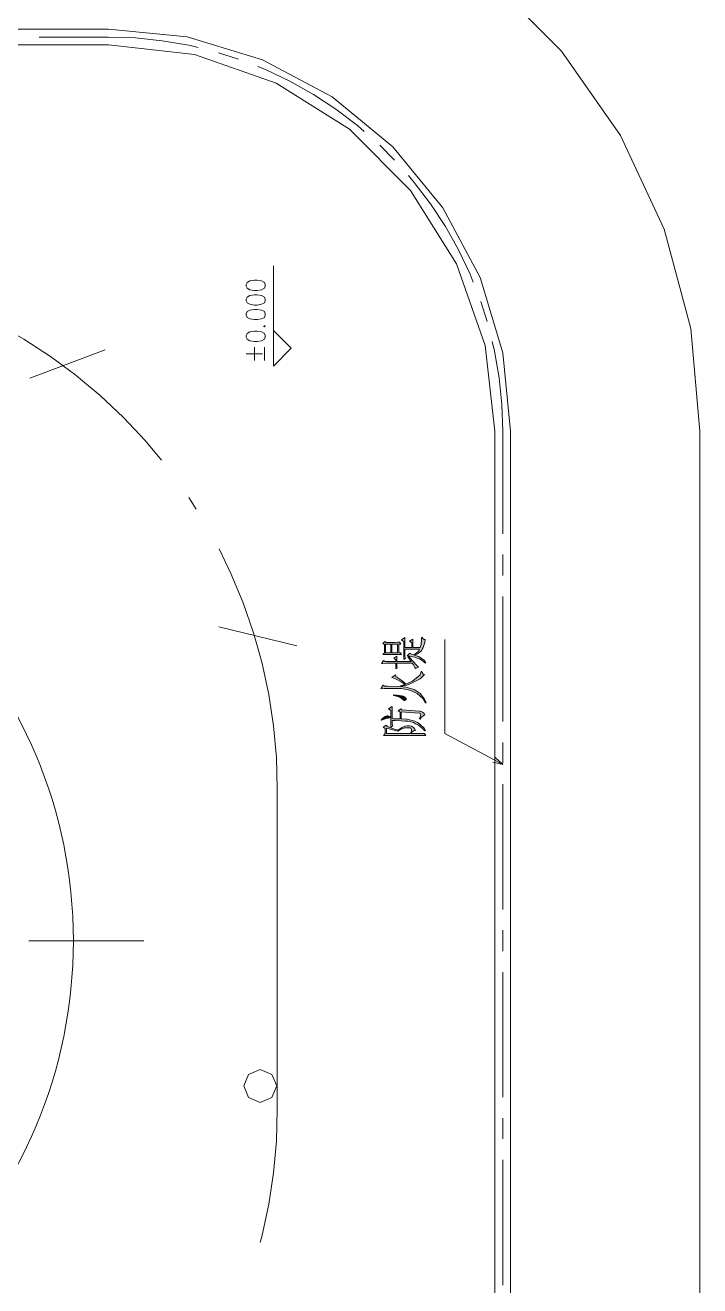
# Model space of a CAD drawing. Header units: millimetres. Extents: x 568 to 3948041, y -25191 to 63890.
# Drawn here: x 3901580 to 3911848, y 18039 to 37214 of the extents above; entities that cross this region are included whole.
import ezdxf

# ---------------------------------------------------------------- set-up
doc = ezdxf.new("R2010")
doc.units = ezdxf.units.MM

msp = doc.modelspace()

# ---------------------------------------------------------------- hatches: boundary and pattern name
h = msp.add_hatch(color=0)
h.paths.add_polyline_path([(3907072, 27826), (3907186, 27826), (3907206, 27826), (3907253, 27827), (3907279, 27828), (3907300, 27799), (3907265, 27799), (3907265, 27668), (3907291, 27668), (3907308, 27640), (3907273, 27640), (3907202, 27642), (3907165, 27642), (3907129, 27642), (3907059, 27640), (3907025, 27640), (3907048, 27668), (3907048, 27795), (3907022, 27810), (3907054, 27840)])
h.paths.add_polyline_path([(3907162, 27668), (3907247, 27668), (3907247, 27799), (3907162, 27799)])
h.paths.add_polyline_path([(3907066, 27668), (3907145, 27668), (3907145, 27799), (3907066, 27799)])
h = msp.add_hatch(color=0)
h.dxf.hatch_style = 2
h.paths.add_polyline_path([(3907344, 27566), (3907344, 27836), (3907306, 27863), (3907361, 27902), (3907361, 27748), (3907463, 27748), (3907463, 27820), (3907431, 27842), (3907481, 27877), (3907481, 27748), (3907592, 27748), (3907605, 27791), (3907614, 27868), (3907610, 27902), (3907621, 27902), (3907630, 27887), (3907654, 27872), (3907668, 27871), (3907661, 27823), (3907639, 27748), (3907624, 27722), (3907610, 27695), (3907551, 27650), (3907507, 27631), (3907566, 27613), (3907651, 27556), (3907677, 27516), (3907665, 27515), (3907640, 27539), (3907580, 27574), (3907545, 27587), (3907510, 27600), (3907436, 27618), (3907396, 27623), (3907434, 27664), (3907439, 27657), (3907468, 27643), (3907493, 27636), (3907526, 27654), (3907572, 27697), (3907583, 27722), (3907361, 27722), (3907361, 27633), (3907361, 27620), (3907365, 27596), (3907370, 27584)])
h = msp.add_hatch(color=0)
h.dxf.hatch_style = 2
h.paths.add_polyline_path([(3907221, 27507), (3907110, 27507), (3907080, 27507), (3907026, 27506), (3907002, 27504), (3907034, 27551), (3907057, 27535), (3907221, 27535), (3907221, 27562), (3907189, 27584), (3907238, 27617), (3907238, 27535), (3907455, 27535), (3907405, 27605), (3907417, 27609), (3907474, 27545), (3907551, 27466), (3907572, 27453), (3907522, 27427), (3907513, 27444), (3907488, 27484), (3907472, 27507), (3907238, 27507), (3907238, 27460), (3907244, 27441), (3907221, 27425)])
h = msp.add_hatch(color=0)
h.dxf.hatch_style = 2
h.paths.add_polyline_path([(3907101, 27159), (3907264, 27156), (3907300, 27167), (3907348, 27182), (3907361, 27188), (3907305, 27225), (3907205, 27276), (3907159, 27289), (3907215, 27330), (3907224, 27308), (3907266, 27278), (3907341, 27220), (3907373, 27191), (3907474, 27235), (3907591, 27330), (3907607, 27384), (3907618, 27384), (3907620, 27366), (3907639, 27344), (3907656, 27339), (3907593, 27271), (3907409, 27179), (3907288, 27154), (3907374, 27145), (3907503, 27107), (3907547, 27077), (3907590, 27048), (3907658, 26963), (3907683, 26906), (3907671, 26905), (3907637, 26965), (3907548, 27049), (3907491, 27074), (3907435, 27098), (3907307, 27123), (3907237, 27124), (3907166, 27124), (3907044, 27124), (3906993, 27121), (3907028, 27177), (3907051, 27159)])
h = msp.add_hatch(color=0)
h.dxf.hatch_style = 2
h.paths.add_polyline_path([(3907314, 26799), (3907444, 26789), (3907586, 26777), (3907596, 26775), (3907608, 26772), (3907627, 26764), (3907634, 26759), (3907643, 26754), (3907658, 26732), (3907665, 26716), (3907643, 26713), (3907607, 26685), (3907592, 26659), (3907580, 26661), (3907588, 26679), (3907597, 26709), (3907599, 26720), (3907601, 26732), (3907595, 26745), (3907585, 26748), (3907575, 26751), (3907434, 26761), (3907303, 26770), (3907303, 26661), (3907389, 26657), (3907513, 26629), (3907551, 26605), (3907589, 26580), (3907651, 26520), (3907674, 26483), (3907662, 26481), (3907629, 26518), (3907559, 26571), (3907523, 26588), (3907488, 26606), (3907402, 26626), (3907352, 26629), (3907302, 26633), (3907209, 26637), (3907165, 26637), (3907165, 26606), (3907165, 26593), (3907169, 26568), (3907174, 26557), (3907147, 26538), (3907147, 26792), (3907112, 26817), (3907165, 26852), (3907165, 26666), (3907188, 26664), (3907248, 26662), (3907285, 26661), (3907285, 26766), (3907256, 26786), (3907297, 26814)])
h = msp.add_hatch(color=0)
h.dxf.hatch_style = 2
h.paths.add_polyline_path([(3907188, 27020), (3907188, 27027), (3907241, 27024), (3907314, 27014), (3907333, 27005), (3907353, 26997), (3907375, 26979), (3907377, 26970), (3907380, 26961), (3907377, 26950), (3907371, 26947), (3907366, 26946), (3907360, 26944), (3907349, 26944), (3907327, 26956), (3907314, 26968), (3907298, 26983), (3907235, 27009)])
h = msp.add_hatch(color=0)
h.dxf.hatch_style = 2
h.paths.add_polyline_path([(3906998, 26645), (3907019, 26666), (3907049, 26691), (3907060, 26696), (3907070, 26701), (3907086, 26706), (3907092, 26706), (3907101, 26706), (3907117, 26702), (3907124, 26698), (3907131, 26694), (3907139, 26688), (3907139, 26685), (3907139, 26682), (3907123, 26678), (3907107, 26675), (3907083, 26672), (3907032, 26654), (3907004, 26641)])
h = msp.add_hatch(color=0)
h.dxf.hatch_style = 2
h.paths.add_polyline_path([(3907680, 26410), (3907636, 26410), (3907478, 26411), (3907363, 26411), (3907248, 26411), (3907083, 26410), (3907034, 26410), (3907060, 26440), (3907060, 26518), (3907031, 26538), (3907072, 26567), (3907089, 26549), (3907104, 26542), (3907186, 26511), (3907253, 26489), (3907275, 26507), (3907317, 26533), (3907336, 26542), (3907356, 26550), (3907394, 26558), (3907412, 26558), (3907431, 26557), (3907462, 26549), (3907477, 26540), (3907491, 26532), (3907513, 26505), (3907522, 26487), (3907500, 26483), (3907469, 26463), (3907461, 26446), (3907449, 26448), (3907455, 26463), (3907461, 26487), (3907461, 26498), (3907461, 26505), (3907454, 26516), (3907447, 26521), (3907441, 26526), (3907408, 26528), (3907382, 26526), (3907355, 26524), (3907291, 26499), (3907253, 26477), (3907077, 26520), (3907077, 26438), (3907656, 26438)])

# ---------------------------------------------------------------- linework, layer by layer
at = {"color": 0, "lineweight": 0}
for points in [[(3911848, 31036), (3911712, 32598), (3911305, 34113), (3910643, 35534), (3909743, 36820), (3908634, 37928), (3907349, 38828), (3905928, 39491), (3904413, 39897), (3902850, 40033)], [(3902850, 37154), (3848361, 37154)], [(3902850, 37034), (3901794, 37034)], [(3908969, 31036), (3908851, 32229), (3908503, 33377), (3907937, 34435), (3907177, 35362), (3906250, 36123), (3905192, 36688), (3904044, 37037), (3902850, 37154)], [(3904215, 36874), (3904071, 36909), (3903667, 36978), (3903260, 37020), (3902850, 37034)], [(3902850, 36914), (3848361, 36914)], [(3908729, 31036), (3908582, 32344), (3908147, 33586), (3907446, 34701), (3906516, 35631), (3905400, 36332), (3904158, 36766), (3902850, 36914)], [(3904825, 36699), (3904522, 36795)], [(3906740, 35598), (3906636, 35688), (3906309, 35936), (3905967, 36161), (3905610, 36362), (3905240, 36538), (3905121, 36584)], [(3907202, 35163), (3906977, 35387)], [(3908399, 33307), (3908352, 33425), (3908177, 33795), (3907975, 34152), (3907751, 34495), (3907503, 34822), (3907412, 34926)], [(3905359, 32299), (3905359, 33553)], [(3908610, 32708), (3908513, 33010)], [(3902421, 31830), (3902352, 31888), (3901963, 32175), (3901557, 32437), (3901136, 32674), (3900948, 32766)], [(3905206, 32636), (3905220, 32625), (3905234, 32636), (3905220, 32647)], [(3905359, 32029), (3905359, 32569)], [(3905359, 32569), (3905628, 32299)], [(3901652, 31843), (3902795, 32278)], [(3904943, 32215), (3905192, 32215)], [(3905068, 32115), (3905068, 32314)], [(3905220, 32115), (3905220, 32314)], [(3905628, 32299), (3905359, 32029)], [(3908849, 31036), (3908835, 31445), (3908793, 31852), (3908724, 32256), (3908688, 32400)], [(3903656, 30595), (3903405, 30896), (3903074, 31248), (3902722, 31579), (3902421, 31830)], [(3908729, 15539), (3908729, 31036)], [(3908849, 29477), (3908849, 31036)], [(3908969, 15539), (3908969, 31036)], [(3911848, 15539), (3911848, 31036)], [(3904183, 29854), (3904069, 30031)], [(3905154, 27616), (3905055, 27972), (3904898, 28428), (3904712, 28875), (3904531, 29247)], [(3908849, 28842), (3908849, 29160)], [(3908849, 26620), (3908849, 28525)], [(3904528, 28064), (3905716, 27773)], [(3907965, 26438), (3907965, 27872)], [(3905417, 25592), (3905403, 26075), (3905359, 26556), (3905286, 27034), (3905185, 27506), (3905154, 27616)], [(3908717, 26038), (3907965, 26438)], [(3908849, 25986), (3908849, 26302)], [(3908849, 25967), (3908698, 26002)], [(3908849, 25967), (3908717, 26038)], [(3908735, 26073), (3908849, 25967)], [(3905417, 20721), (3905417, 25592)], [(3908849, 23763), (3908849, 25668)], [(3908849, 23128), (3908849, 23446)], [(3901634, 23287), (3903385, 23287)], [(3908849, 20907), (3908849, 22811)], [(3905154, 18697), (3905185, 18807), (3905286, 19279), (3905359, 19756), (3905403, 20238), (3905417, 20721)], [(3908849, 20272), (3908849, 20589)], [(3908849, 18049), (3908849, 19954)]]:
    msp.add_lwpolyline(points, dxfattribs=at)
for points in [[(3904943, 33245), (3904957, 33212), (3904999, 33190), (3905068, 33178), (3905109, 33178), (3905179, 33190), (3905220, 33212), (3905234, 33245), (3905234, 33267), (3905220, 33300), (3905179, 33323), (3905109, 33334), (3905068, 33334), (3904999, 33323), (3904957, 33300), (3904943, 33267)], [(3904943, 33023), (3904957, 32991), (3904999, 32968), (3905068, 32957), (3905109, 32957), (3905179, 32968), (3905220, 32991), (3905234, 33023), (3905234, 33046), (3905220, 33079), (3905179, 33101), (3905109, 33112), (3905068, 33112), (3904999, 33101), (3904957, 33079), (3904943, 33046)], [(3904943, 32802), (3904957, 32769), (3904999, 32747), (3905068, 32735), (3905109, 32735), (3905179, 32747), (3905220, 32769), (3905234, 32802), (3905234, 32824), (3905220, 32858), (3905179, 32880), (3905109, 32890), (3905068, 32890), (3904999, 32880), (3904957, 32858), (3904943, 32824)], [(3904943, 32470), (3904957, 32437), (3904999, 32415), (3905068, 32403), (3905109, 32403), (3905179, 32415), (3905220, 32437), (3905234, 32470), (3905234, 32492), (3905220, 32525), (3905179, 32548), (3905109, 32558), (3905068, 32558), (3904999, 32548), (3904957, 32525), (3904943, 32492)], [(3907072, 27826), (3907186, 27826), (3907206, 27826), (3907253, 27827), (3907279, 27828), (3907300, 27799), (3907265, 27799), (3907265, 27668), (3907291, 27668), (3907308, 27640), (3907273, 27640), (3907202, 27642), (3907165, 27642), (3907129, 27642), (3907059, 27640), (3907025, 27640), (3907048, 27668), (3907048, 27795), (3907022, 27810), (3907054, 27840)], [(3907344, 27566), (3907344, 27836), (3907306, 27863), (3907361, 27902), (3907361, 27748), (3907463, 27748), (3907463, 27820), (3907431, 27842), (3907481, 27877), (3907481, 27748), (3907592, 27748), (3907605, 27791), (3907614, 27868), (3907610, 27902), (3907621, 27902), (3907630, 27887), (3907654, 27872), (3907668, 27871), (3907661, 27823), (3907639, 27748), (3907624, 27722), (3907610, 27695), (3907551, 27650), (3907507, 27631), (3907566, 27613), (3907651, 27556), (3907677, 27516), (3907665, 27515), (3907640, 27539), (3907580, 27574), (3907545, 27587), (3907510, 27600), (3907436, 27618), (3907396, 27623), (3907434, 27664), (3907439, 27657), (3907468, 27643), (3907493, 27636), (3907526, 27654), (3907572, 27697), (3907583, 27722), (3907361, 27722), (3907361, 27633), (3907361, 27620), (3907365, 27596), (3907370, 27584)], [(3907221, 27507), (3907110, 27507), (3907080, 27507), (3907026, 27506), (3907002, 27504), (3907034, 27551), (3907057, 27535), (3907221, 27535), (3907221, 27562), (3907189, 27584), (3907238, 27617), (3907238, 27535), (3907455, 27535), (3907405, 27605), (3907417, 27609), (3907474, 27545), (3907551, 27466), (3907572, 27453), (3907522, 27427), (3907513, 27444), (3907488, 27484), (3907472, 27507), (3907238, 27507), (3907238, 27460), (3907244, 27441), (3907221, 27425)], [(3907066, 27668), (3907145, 27668), (3907145, 27799), (3907066, 27799)], [(3907162, 27668), (3907247, 27668), (3907247, 27799), (3907162, 27799)], [(3907101, 27159), (3907264, 27156), (3907300, 27167), (3907348, 27182), (3907361, 27188), (3907305, 27225), (3907205, 27276), (3907159, 27289), (3907215, 27330), (3907224, 27308), (3907266, 27278), (3907341, 27220), (3907373, 27191), (3907474, 27235), (3907591, 27330), (3907607, 27384), (3907618, 27384), (3907620, 27366), (3907639, 27344), (3907656, 27339), (3907593, 27271), (3907409, 27179), (3907288, 27154), (3907374, 27145), (3907503, 27107), (3907547, 27077), (3907590, 27048), (3907658, 26963), (3907683, 26906), (3907671, 26905), (3907637, 26965), (3907548, 27049), (3907491, 27074), (3907435, 27098), (3907307, 27123), (3907237, 27124), (3907166, 27124), (3907044, 27124), (3906993, 27121), (3907028, 27177), (3907051, 27159)], [(3907314, 26799), (3907444, 26789), (3907586, 26777), (3907596, 26775), (3907608, 26772), (3907627, 26764), (3907634, 26759), (3907643, 26754), (3907658, 26732), (3907665, 26716), (3907643, 26713), (3907607, 26685), (3907592, 26659), (3907580, 26661), (3907588, 26679), (3907597, 26709), (3907599, 26720), (3907601, 26732), (3907595, 26745), (3907585, 26748), (3907575, 26751), (3907434, 26761), (3907303, 26770), (3907303, 26661), (3907389, 26657), (3907513, 26629), (3907551, 26605), (3907589, 26580), (3907651, 26520), (3907674, 26483), (3907662, 26481), (3907629, 26518), (3907559, 26571), (3907523, 26588), (3907488, 26606), (3907402, 26626), (3907352, 26629), (3907302, 26633), (3907209, 26637), (3907165, 26637), (3907165, 26606), (3907165, 26593), (3907169, 26568), (3907174, 26557), (3907147, 26538), (3907147, 26792), (3907112, 26817), (3907165, 26852), (3907165, 26666), (3907188, 26664), (3907248, 26662), (3907285, 26661), (3907285, 26766), (3907256, 26786), (3907297, 26814)], [(3907188, 27020), (3907188, 27027), (3907241, 27024), (3907314, 27014), (3907333, 27005), (3907353, 26997), (3907375, 26979), (3907377, 26970), (3907380, 26961), (3907377, 26950), (3907371, 26947), (3907366, 26946), (3907360, 26944), (3907349, 26944), (3907327, 26956), (3907314, 26968), (3907298, 26983), (3907235, 27009)], [(3906998, 26645), (3907019, 26666), (3907049, 26691), (3907060, 26696), (3907070, 26701), (3907086, 26706), (3907092, 26706), (3907101, 26706), (3907117, 26702), (3907124, 26698), (3907131, 26694), (3907139, 26688), (3907139, 26685), (3907139, 26682), (3907123, 26678), (3907107, 26675), (3907083, 26672), (3907032, 26654), (3907004, 26641)], [(3907680, 26410), (3907636, 26410), (3907478, 26411), (3907363, 26411), (3907248, 26411), (3907083, 26410), (3907034, 26410), (3907060, 26440), (3907060, 26518), (3907031, 26538), (3907072, 26567), (3907089, 26549), (3907104, 26542), (3907186, 26511), (3907253, 26489), (3907275, 26507), (3907317, 26533), (3907336, 26542), (3907356, 26550), (3907394, 26558), (3907412, 26558), (3907431, 26557), (3907462, 26549), (3907477, 26540), (3907491, 26532), (3907513, 26505), (3907522, 26487), (3907500, 26483), (3907469, 26463), (3907461, 26446), (3907449, 26448), (3907455, 26463), (3907461, 26487), (3907461, 26498), (3907461, 26505), (3907454, 26516), (3907447, 26521), (3907441, 26526), (3907408, 26528), (3907382, 26526), (3907355, 26524), (3907291, 26499), (3907253, 26477), (3907077, 26520), (3907077, 26438), (3907656, 26438)], [(3904908, 21078), (3904981, 21255), (3905158, 21328), (3905335, 21255), (3905408, 21078), (3905335, 20901), (3905158, 20828), (3904981, 20901)]]:
    msp.add_lwpolyline(points, close=True, dxfattribs=at)
msp.add_ellipse((3895083, 23287), major_axis=(0, 7239), ratio=0.998741, start_param=0, end_param=6.283185, dxfattribs=at)

doc.saveas('drawing.dxf')
